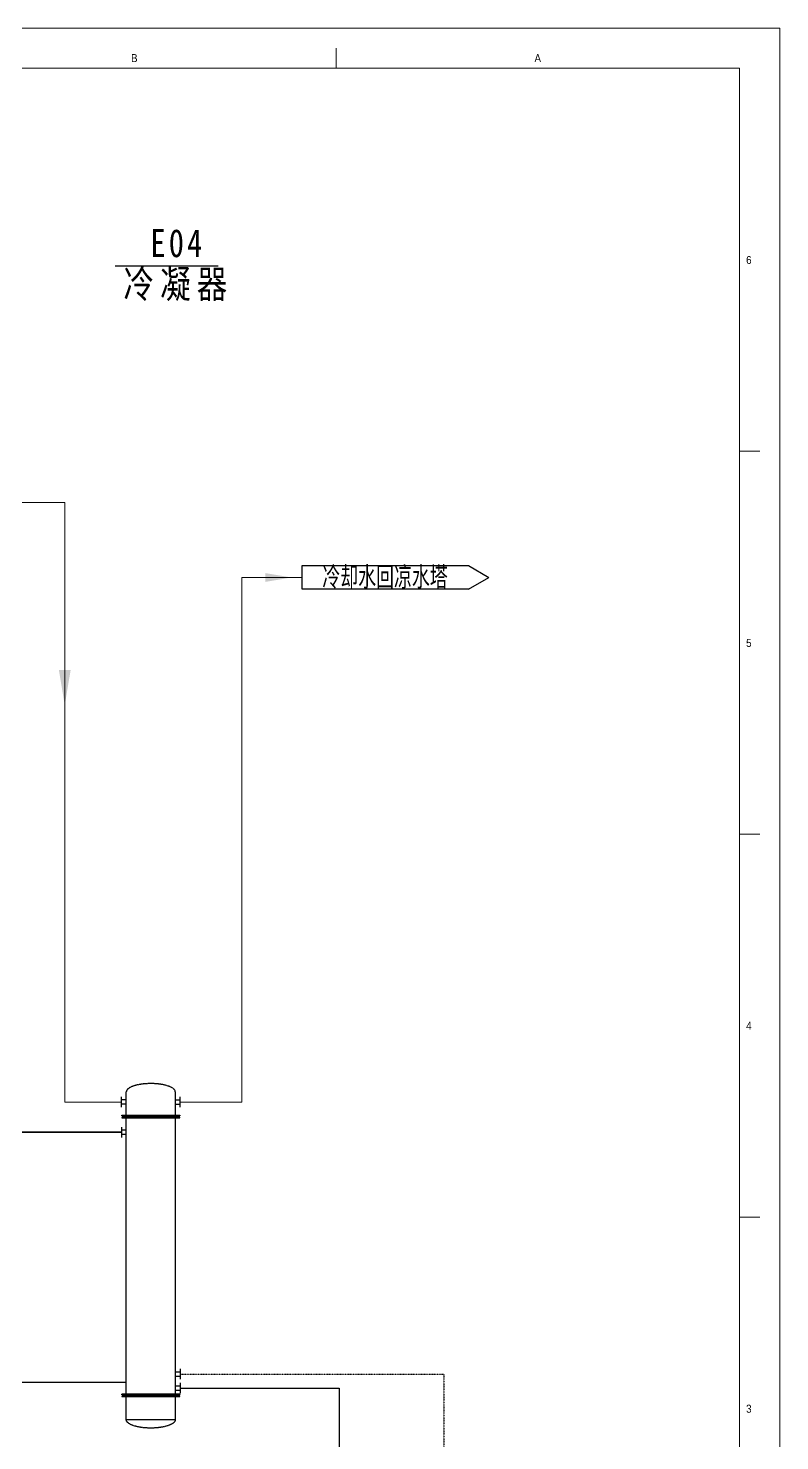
# Model space of a CAD drawing. Extents: x 1175813 to 1223918, y -298815 to -264839.
# Drawn here: x 1213184 to 1223918, y -285025 to -264839 of the extents above; entities that cross this region are included whole.
import ezdxf
from ezdxf.enums import TextEntityAlignment as Align

# ---------------------------------------------------------------- set-up
doc = ezdxf.new("R2010")
doc.units = 0
for name, pattern in [('EB_DASH', [6, 3, -3]), ('EB_DASHDOT', [39, 30, -3, 3, -3]), ('GEN7', [13.75, 9.75, -1.5, 1, -1.5])]:
    doc.linetypes.add(name, pattern=pattern)
for name, color, linetype in [('3', 1, 'Continuous'), ('5', 3, 'Continuous'), ('7', 4, 'GEN7'), ('标题', 7, 'Continuous')]:
    doc.layers.add(name, color=color, linetype=linetype)
for name, color, linetype, lineweight in [('CAXA1', 1, 'EB_DASHDOT', 25), ('中粗线', 4, 'Continuous', 35), ('文本', 7, 'Continuous', 18), ('细实线', 7, 'Continuous', 18)]:
    doc.layers.add(name, color=color, linetype=linetype, lineweight=lineweight)
doc.styles.add('GD', font='hztxt_e.shx', dxfattribs={"width": 0.8, "bigfont": 'hztxt.shx'})
doc.styles.add('HGCAD', font='HGCAD.SHX', dxfattribs={"width": 0.75, "bigfont": 'HGCADHZ.SHX'})
doc.styles.add('工程字', font='gbenor.shx', dxfattribs={"bigfont": 'gbcbig.shx'})

# ---------------------------------------------------------------- blocks, each defined once
blk = doc.blocks.new('剪头')
at = {"layer": '3'}
blk.add_solid([(250, 42), (250, -42), (0, 0)], dxfattribs=at)
blk = doc.blocks.new('HGEQU#HGTFTK~A1H~HGCAD化工图框(带分区)')
at = {"color": 7, "linetype": 'Continuous', "lineweight": 0}
for p, q in [((10, 584), (-831, 584)), ((10, 584), (-831, 584)), ((10, -10), (10, 584)), ((-100.75, 574), (-100.75, 579)), ((0, 478.31), (5, 478.31)), ((0, 382.64), (5, 382.64)), ((0, 286.97), (5, 286.97))]:
    blk.add_line(p, q, dxfattribs=at)
at = {"color": 2, "linetype": 'Continuous', "lineweight": 0}
for p, q in [((0, 574), (-806, 574)), ((0, 0), (0, 574))]:
    blk.add_line(p, q, dxfattribs=at)
at = {"color": 7, "linetype": 'Continuous', "lineweight": 0, "style": 'HGCAD'}
for s, width, p, p2 in [('B', 1.2, (-151.97, 575.53), (-150.37, 575.53)), ('A', 1.05, (-51.22, 575.53), (-49.62, 575.53))]:
    blk.add_text(s, height=2, dxfattribs=dict(at, width=width)).set_placement(p, p2, align=Align.FIT)
at = {"color": 7, "linetype": 'Continuous', "lineweight": 0, "style": 'HGCAD', "width": 0.933333}
for s, p in [('6', (1.61, 525.09)), ('5', (1.61, 429.42)), ('4', (1.61, 333.75)), ('3', (1.61, 238.08))]:
    blk.add_text(s, height=2, dxfattribs=at).set_placement(p)

msp = doc.modelspace()

# ---------------------------------------------------------------- linework, layer by layer
at = {"color": 3}
for p, q in [((1209528, -284190), (1214584, -284190)), ((1215353, -284272), (1217626, -284272)), ((1217626, -284272), (1217626, -287928))]:
    msp.add_line(p, q, dxfattribs=at)
at = {"layer": '3'}
for p, q in [((1217094, -272856), (1217094, -272519)), ((1217094, -272519), (1219473, -272519)), ((1219473, -272519), (1219764, -272688)), ((1219473, -272856), (1219764, -272688)), ((1219473, -272856), (1217094, -272856))]:
    msp.add_line(p, q, dxfattribs=at)
at = {"layer": '7'}
for p, q in [((1214515, -280258), (1214515, -280112)), ((1214584, -280153), (1214515, -280153)), ((1214584, -284724), (1214584, -280041)), ((1215284, -280041), (1215284, -284724)), ((1215284, -280153), (1215353, -280153)), ((1215353, -280258), (1215353, -280112)), ((1214584, -280217), (1214515, -280217)), ((1214558, -280398), (1214558, -280384)), ((1215284, -280217), (1215353, -280217)), ((1215309, -280398), (1215309, -280384)), ((1214515, -280544), (1214515, -280690)), ((1214583, -280586), (1214515, -280586)), ((1214583, -280649), (1214515, -280649)), ((1215353, -283999), (1215353, -284145)), ((1215284, -284040), (1215353, -284040)), ((1215284, -284104), (1215353, -284104)), ((1215353, -284199), (1215353, -284345)), ((1214558, -284367), (1214558, -284381)), ((1215284, -284240), (1215353, -284240)), ((1215284, -284303), (1215353, -284303)), ((1215309, -284367), (1215309, -284381)), ((1215284, -284724), (1214584, -284724))]:
    msp.add_line(p, q, dxfattribs=at)
for points in [[(1215347, -280384), (1214521, -280384), (1214521, -280370), (1215347, -280370)], [(1215347, -280398), (1214521, -280398), (1214521, -280412), (1215347, -280412)], [(1215347, -284367), (1214521, -284367), (1214521, -284353), (1215347, -284353)], [(1215347, -284381), (1214521, -284381), (1214521, -284395), (1215347, -284395)]]:
    msp.add_lwpolyline(points, close=True, dxfattribs=at)
msp.add_ellipse((1214934, -280041), major_axis=(-350, 0), ratio=0.343468, start_param=3.141593, end_param=6.283185, dxfattribs=at)
at = {"layer": '7', "extrusion": (0, 0, -1)}
msp.add_ellipse((1214934, -284724), major_axis=(-350, 0), ratio=0.343468, start_param=3.141593, end_param=6.283185, dxfattribs=at)
at = {"layer": 'CAXA1', "color": 230, "linetype": 'EB_DASH', "lineweight": 30}
for p, q in [((1215353, -284072), (1219120, -284072)), ((1219120, -284072), (1219120, -287928))]:
    msp.add_line(p, q, dxfattribs=at)
at = {"layer": '中粗线', "color": 1, "ltscale": 40}
msp.add_line((1214515, -280617), (1212171, -280617), dxfattribs=at)
at = {"layer": '标题', "color": 0}
msp.add_line((1214427, -268236), (1215897, -268236), dxfattribs=at)
at = {"layer": '细实线', "color": 3, "ltscale": 40}
for p, q in [((1182222, -271617), (1213705, -271617)), ((1213705, -280185), (1213705, -271617)), ((1216234, -272688), (1217094, -272688)), ((1216234, -280185), (1216234, -272688)), ((1214515, -280185), (1213705, -280185)), ((1215353, -280185), (1216234, -280185))]:
    msp.add_line(p, q, dxfattribs=at)

# ---------------------------------------------------------------- block references
at = {"xscale": 1.5, "yscale": 1.5, "zscale": 1.5, "rotation": 180}
msp.add_blockref('剪头', (1216944, -272688), dxfattribs=at)
at = {"layer": '3', "xscale": 2, "yscale": 2, "zscale": 2, "rotation": 90}
msp.add_blockref('剪头', (1213705, -274511), dxfattribs=at)
at = {"layer": '文本', "ltscale": 40, "xscale": 57.19999999995343, "yscale": 57.20000000001164, "zscale": 57.2}
msp.add_blockref('HGEQU#HGTFTK~A1H~HGCAD化工图框(带分区)', (1223346, -298243), dxfattribs=at)

# ---------------------------------------------------------------- texts
at = {"layer": '5', "style": 'GD', "width": 0.8}
msp.add_text('冷却水回凉水塔', height=320, dxfattribs=at).set_placement((1217384, -272849))
at = {"layer": '标题', "color": 0, "char_height": 400, "attachment_point": 1, "style": '工程字'}
for s, insert, width in [('{\\fNSimSun|b0|i0|c134|p49;\\W0.8;\\T1.2;E04}', (1214929, -267709), 2402.63), ('{\\fNSimSun|b0|i0|c134|p49;\\W0.8;\\T1.2;冷凝器}', (1214543, -268294), 3374.64)]:
    msp.add_mtext(s, dxfattribs=dict(at, insert=insert, width=width))

doc.saveas('drawing.dxf')
